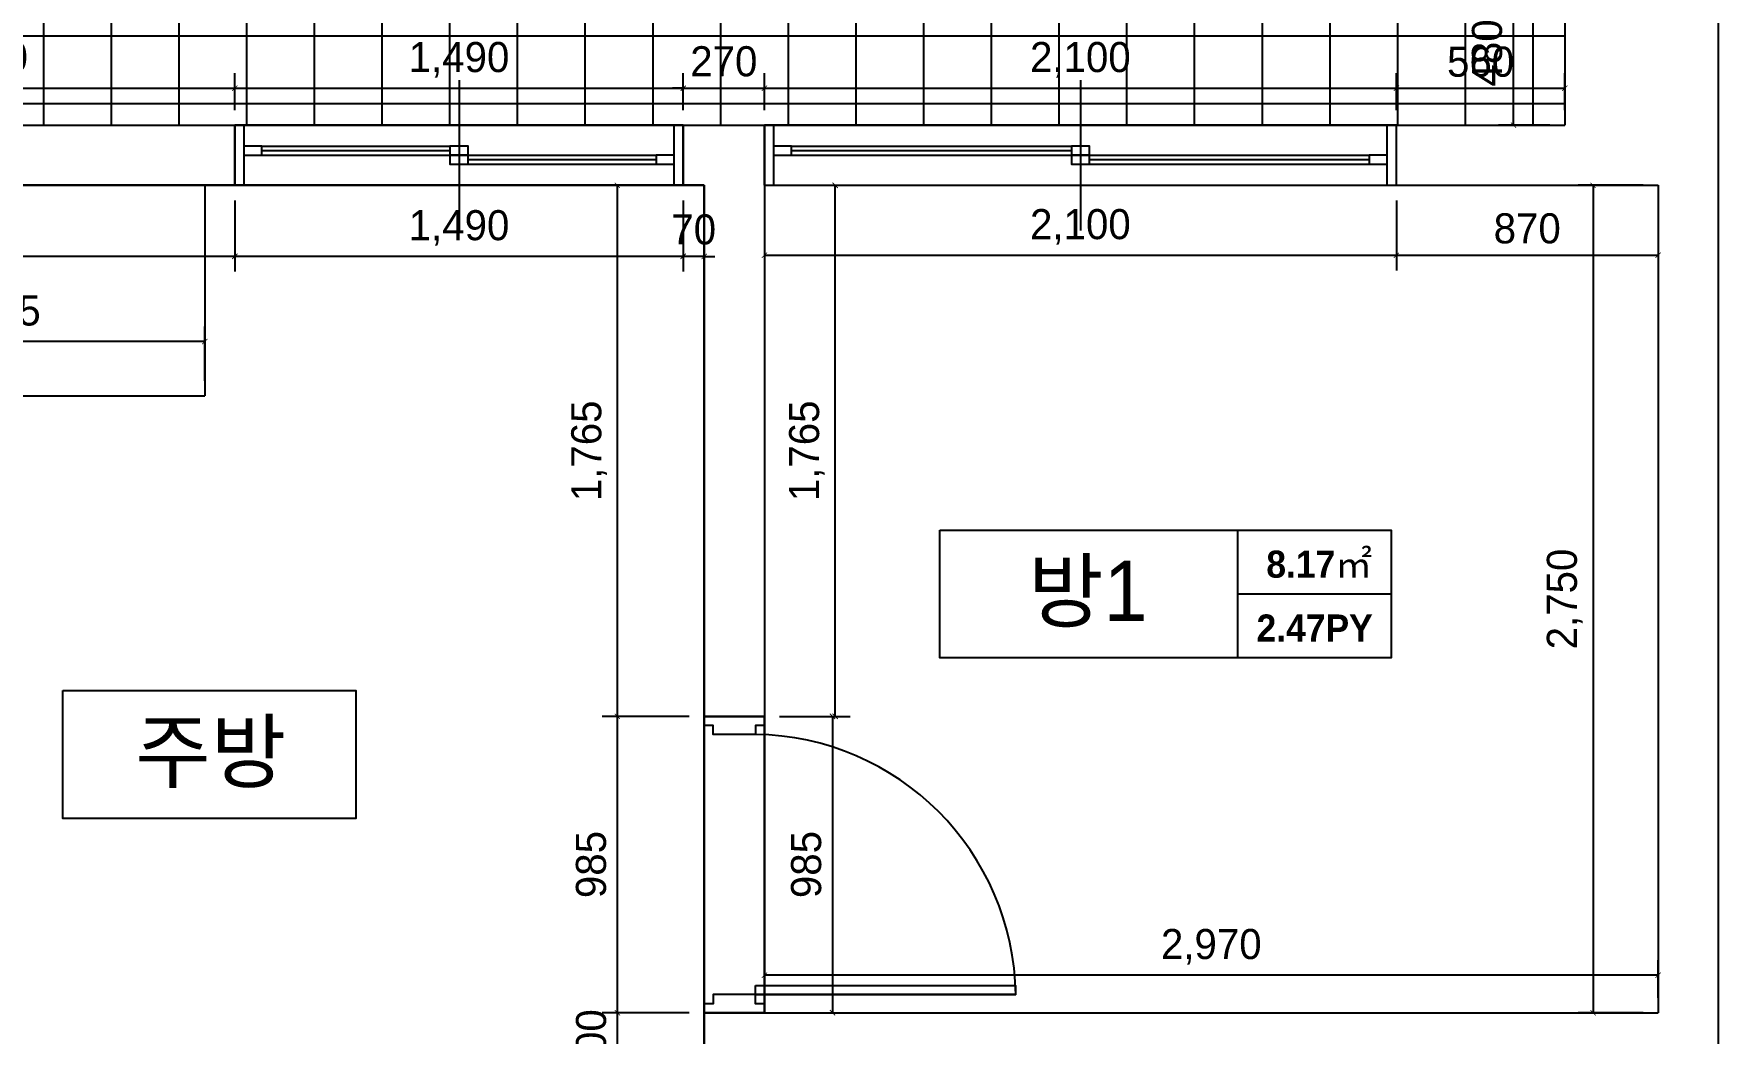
# Model space of a CAD drawing. Header units: inches. Extents: x 4138 to 127072, y -26315 to 43858.
# Drawn here: x 43270 to 48869, y 34425 to 37747 of the extents above; entities that cross this region are included whole.
import ezdxf
from ezdxf.enums import TextEntityAlignment as Align

# ---------------------------------------------------------------- set-up
doc = ezdxf.new("R2010")
doc.units = ezdxf.units.IN
doc.header["$LTSCALE"] = 50
doc.header["$MEASUREMENT"] = 0
for name, color, linetype in [('02-WAL', 2, 'Continuous'), ('03-TEXT', 3, 'Continuous'), ('04-WIN', 4, 'Continuous'), ('06-FUR', 6, 'Continuous'), ('07-DIM WAL', 5, 'Continuous'), ('08-HAT', 8, 'Continuous'), ('253', 253, 'Continuous'), ('도면층2', 2, 'Continuous'), ('도면층4', 4, 'Continuous'), ('도면층5', 5, 'Continuous')]:
    doc.layers.add(name, color=color, linetype=linetype)
doc.styles.add('넥슨고딕', font='')
doc.styles.add('마감재', font='stylu.ttf')
doc.styles.add('코레일둥고', font='Korail_Round_Gothic_Medium.ttf')
doc.styles.get('넥슨고딕').set_extended_font_data('NEXON Lv1 Gothic Bold', bold=True)
doc.dimstyles.new('벽치수 Copy of DIM-50', dxfattribs={"dimscale": 50, "dimtxt": 2, "dimasz": 0.7, "dimexe": 1, "dimexo": 1, "dimgap": 0.7, "dimtad": 1, "dimdec": 0, "dimzin": 1, "dimdsep": 46, "dimlunit": 6, "dimtxsty": '마감재', "dimblk": 'ARCHTICK', "dimcen": -0.09, "dimclrd": 256, "dimclre": 256, "dimclrt": 3, "dimadec": 0, "dimazin": 0, "dimtfac": 1, "dimtdec": 0, "dimtix": 1, "dimtmove": 2, "dimatfit": 0, "dimldrblk": 'ARCHTICK', "dimfxl": 1, "dimtolj": 1, "dimtzin": 0, "dimarcsym": 0})

# ---------------------------------------------------------------- blocks, each defined once
blk = doc.blocks.new('_ARCHTICK')
at = {"color": 0, "linetype": 'ByBlock', "const_width": 0.075}
blk.add_lwpolyline([(-0.25, -0.25), (0.25, 0.25)], dxfattribs=at)
blk = doc.blocks.new('*D122')
at = {"layer": '07-DIM WAL', "lineweight": -2, "transparency": 16777216}
for p, q in [((45448.9, 34493), (45160.1, 34493)), ((45210.1, 34493), (45210.1, 34528)), ((45210.1, 34293), (45210.1, 34493)), ((45448.9, 34293), (45160.1, 34293)), ((45210.1, 34293), (45210.1, 34258))]:
    blk.add_line(p, q, dxfattribs=at)
at = {"layer": 'Defpoints', "color": 0, "transparency": 16777216}
for p in [(45210.1, 34493), (45498.9, 34493), (45498.9, 34293)]:
    blk.add_point(p, dxfattribs=at)
at = {"layer": '07-DIM WAL', "lineweight": -2, "transparency": 16777216, "xscale": 35, "yscale": 35, "zscale": 35}
for p, rotation in [((45210.1, 34493), 270), ((45210.1, 34293), 90)]:
    blk.add_blockref('_ARCHTICK', p, dxfattribs=dict(at, rotation=rotation))
at = {"layer": '07-DIM WAL', "color": 3, "transparency": 16777216, "insert": (45123.3, 34393), "char_height": 100, "attachment_point": 5, "rotation": 90, "style": '마감재'}
blk.add_mtext('\\A1;200', dxfattribs=at)
blk = doc.blocks.new('*D123')
at = {"layer": '07-DIM WAL', "lineweight": -2, "transparency": 16777216}
for p, q in [((45448.9, 35478), (45160.1, 35478)), ((45210.1, 34493), (45210.1, 35478)), ((45448.9, 34493), (45160.1, 34493))]:
    blk.add_line(p, q, dxfattribs=at)
at = {"layer": 'Defpoints', "color": 0, "transparency": 16777216}
for p in [(45210.1, 35478), (45498.9, 35478), (45498.9, 34493)]:
    blk.add_point(p, dxfattribs=at)
at = {"layer": '07-DIM WAL', "lineweight": -2, "transparency": 16777216, "xscale": 35, "yscale": 35, "zscale": 35}
for p, rotation in [((45210.1, 35478), 90), ((45210.1, 34493), 270)]:
    blk.add_blockref('_ARCHTICK', p, dxfattribs=dict(at, rotation=rotation))
at = {"layer": '07-DIM WAL', "color": 3, "transparency": 16777216, "insert": (45123, 34985.5), "char_height": 100, "attachment_point": 5, "rotation": 90, "style": '마감재'}
blk.add_mtext('\\A1;985', dxfattribs=at)
blk = doc.blocks.new('*D124')
at = {"layer": '07-DIM WAL', "lineweight": -2, "transparency": 16777216}
for p, q in [((45448.9, 37243), (45160.1, 37243)), ((45210.1, 35478), (45210.1, 37243)), ((45448.9, 35478), (45160.1, 35478))]:
    blk.add_line(p, q, dxfattribs=at)
at = {"layer": 'Defpoints', "color": 0, "transparency": 16777216}
for p in [(45210.1, 37243), (45498.9, 37243), (45498.9, 35478)]:
    blk.add_point(p, dxfattribs=at)
at = {"layer": '07-DIM WAL', "lineweight": -2, "transparency": 16777216, "xscale": 35, "yscale": 35, "zscale": 35}
for p, rotation in [((45210.1, 37243), 90), ((45210.1, 35478), 270)]:
    blk.add_blockref('_ARCHTICK', p, dxfattribs=dict(at, rotation=rotation))
at = {"layer": '07-DIM WAL', "color": 3, "transparency": 16777216, "insert": (45116.1, 36360.5), "char_height": 100, "attachment_point": 5, "rotation": 90, "style": '마감재'}
blk.add_mtext('\\A1;1,765', dxfattribs=at)
blk = doc.blocks.new('*D125')
at = {"layer": '07-DIM WAL', "lineweight": -2, "transparency": 16777216}
for p, q in [((45428.9, 37193), (45428.9, 36956.9)), ((45498.9, 37193), (45498.9, 36956.9)), ((45428.9, 37006.9), (45393.9, 37006.9)), ((45498.9, 37006.9), (45428.9, 37006.9)), ((45498.9, 37006.9), (45533.9, 37006.9))]:
    blk.add_line(p, q, dxfattribs=at)
at = {"layer": 'Defpoints', "color": 0, "transparency": 16777216}
for p in [(45428.9, 37243), (45498.9, 37243), (45428.9, 37006.9)]:
    blk.add_point(p, dxfattribs=at)
at = {"layer": '07-DIM WAL', "lineweight": -2, "transparency": 16777216, "xscale": 35, "yscale": 35, "zscale": 35}
blk.add_blockref('_ARCHTICK', (45428.9, 37006.9), dxfattribs=at)
at = {"layer": '07-DIM WAL', "lineweight": -2, "transparency": 16777216, "xscale": 35, "yscale": 35, "zscale": 35, "rotation": 180}
blk.add_blockref('_ARCHTICK', (45498.9, 37006.9), dxfattribs=at)
at = {"layer": '07-DIM WAL', "color": 3, "transparency": 16777216, "insert": (45463.9, 37095.8), "char_height": 100, "attachment_point": 5, "style": '마감재'}
blk.add_mtext('\\A1;70', dxfattribs=at)
blk = doc.blocks.new('*D126')
at = {"layer": '07-DIM WAL', "lineweight": -2, "transparency": 16777216}
for p, q in [((43938.9, 37193), (43938.9, 36956.9)), ((45428.9, 37193), (45428.9, 36956.9)), ((45428.9, 37006.9), (43938.9, 37006.9))]:
    blk.add_line(p, q, dxfattribs=at)
at = {"layer": 'Defpoints', "color": 0, "transparency": 16777216}
for p in [(43938.9, 37243), (45428.9, 37243), (43938.9, 37006.9)]:
    blk.add_point(p, dxfattribs=at)
at = {"layer": '07-DIM WAL', "lineweight": -2, "transparency": 16777216, "xscale": 35, "yscale": 35, "zscale": 35, "rotation": 180}
blk.add_blockref('_ARCHTICK', (43938.9, 37006.9), dxfattribs=at)
at = {"layer": '07-DIM WAL', "lineweight": -2, "transparency": 16777216, "xscale": 35, "yscale": 35, "zscale": 35}
blk.add_blockref('_ARCHTICK', (45428.9, 37006.9), dxfattribs=at)
at = {"layer": '07-DIM WAL', "color": 3, "transparency": 16777216, "insert": (44683.9, 37101.2), "char_height": 100, "attachment_point": 5, "style": '마감재'}
blk.add_mtext('\\A1;1,490', dxfattribs=at)
blk = doc.blocks.new('*D127')
at = {"layer": '07-DIM WAL', "lineweight": -2, "transparency": 16777216}
for p, q in [((41738.9, 37193), (41738.9, 36956.9)), ((43938.9, 37193), (43938.9, 36956.9)), ((43938.9, 37006.9), (41738.9, 37006.9))]:
    blk.add_line(p, q, dxfattribs=at)
at = {"layer": 'Defpoints', "color": 0, "transparency": 16777216}
for p in [(41738.9, 37243), (43938.9, 37243), (41738.9, 37006.9)]:
    blk.add_point(p, dxfattribs=at)
at = {"layer": '07-DIM WAL', "lineweight": -2, "transparency": 16777216, "xscale": 35, "yscale": 35, "zscale": 35, "rotation": 180}
blk.add_blockref('_ARCHTICK', (41738.9, 37006.9), dxfattribs=at)
at = {"layer": '07-DIM WAL', "lineweight": -2, "transparency": 16777216, "xscale": 35, "yscale": 35, "zscale": 35}
blk.add_blockref('_ARCHTICK', (43938.9, 37006.9), dxfattribs=at)
at = {"layer": '07-DIM WAL', "color": 3, "transparency": 16777216, "insert": (42838.9, 37101.2), "char_height": 100, "attachment_point": 5, "style": '마감재'}
blk.add_mtext('\\A1;2,200', dxfattribs=at)
blk = doc.blocks.new('*D131')
at = {"layer": '07-DIM WAL', "lineweight": -2, "transparency": 16777216}
for p, q in [((42413.9, 36593), (42413.9, 36773.7)), ((43838.9, 36593), (43838.9, 36773.7)), ((43838.9, 36723.7), (42413.9, 36723.7))]:
    blk.add_line(p, q, dxfattribs=at)
at = {"layer": 'Defpoints', "color": 0, "transparency": 16777216}
for p in [(42413.9, 36723.7), (42413.9, 36543), (43838.9, 36543)]:
    blk.add_point(p, dxfattribs=at)
at = {"layer": '07-DIM WAL', "lineweight": -2, "transparency": 16777216, "xscale": 35, "yscale": 35, "zscale": 35, "rotation": 180}
blk.add_blockref('_ARCHTICK', (42413.9, 36723.7), dxfattribs=at)
at = {"layer": '07-DIM WAL', "lineweight": -2, "transparency": 16777216, "xscale": 35, "yscale": 35, "zscale": 35}
blk.add_blockref('_ARCHTICK', (43838.9, 36723.7), dxfattribs=at)
at = {"layer": '07-DIM WAL', "color": 3, "transparency": 16777216, "insert": (43126.4, 36817.7), "char_height": 100, "attachment_point": 5, "style": '마감재'}
blk.add_mtext('\\A1;1,425', dxfattribs=at)
blk = doc.blocks.new('*D133')
at = {"layer": '07-DIM WAL', "lineweight": -2, "transparency": 16777216}
for p, q in [((45698.9, 37193), (45698.9, 36960.4)), ((47798.9, 37193), (47798.9, 36960.4)), ((45698.9, 37010.4), (47798.9, 37010.4))]:
    blk.add_line(p, q, dxfattribs=at)
at = {"layer": 'Defpoints', "color": 0, "transparency": 16777216}
for p in [(45698.9, 37243), (47798.9, 37243), (47798.9, 37010.4)]:
    blk.add_point(p, dxfattribs=at)
at = {"layer": '07-DIM WAL', "lineweight": -2, "transparency": 16777216, "xscale": 35, "yscale": 35, "zscale": 35, "rotation": 180}
blk.add_blockref('_ARCHTICK', (45698.9, 37010.4), dxfattribs=at)
at = {"layer": '07-DIM WAL', "lineweight": -2, "transparency": 16777216, "xscale": 35, "yscale": 35, "zscale": 35}
blk.add_blockref('_ARCHTICK', (47798.9, 37010.4), dxfattribs=at)
at = {"layer": '07-DIM WAL', "color": 3, "transparency": 16777216, "insert": (46748.9, 37104.7), "char_height": 100, "attachment_point": 5, "style": '마감재'}
blk.add_mtext('\\A1;2,100', dxfattribs=at)
blk = doc.blocks.new('*D134')
at = {"layer": '07-DIM WAL', "lineweight": -2, "transparency": 16777216}
for p, q in [((47798.9, 37193), (47798.9, 36960.4)), ((48668.9, 37193), (48668.9, 36960.4)), ((47798.9, 37010.4), (48668.9, 37010.4))]:
    blk.add_line(p, q, dxfattribs=at)
at = {"layer": 'Defpoints', "color": 0, "transparency": 16777216}
for p in [(47798.9, 37243), (48668.9, 37243), (48668.9, 37010.4)]:
    blk.add_point(p, dxfattribs=at)
at = {"layer": '07-DIM WAL', "lineweight": -2, "transparency": 16777216, "xscale": 35, "yscale": 35, "zscale": 35, "rotation": 180}
blk.add_blockref('_ARCHTICK', (47798.9, 37010.4), dxfattribs=at)
at = {"layer": '07-DIM WAL', "lineweight": -2, "transparency": 16777216, "xscale": 35, "yscale": 35, "zscale": 35}
blk.add_blockref('_ARCHTICK', (48668.9, 37010.4), dxfattribs=at)
at = {"layer": '07-DIM WAL', "color": 3, "transparency": 16777216, "insert": (48233.9, 37099.3), "char_height": 100, "attachment_point": 5, "style": '마감재'}
blk.add_mtext('\\A1;870', dxfattribs=at)
blk = doc.blocks.new('*D135')
at = {"layer": '07-DIM WAL', "lineweight": -2, "transparency": 16777216}
for p, q in [((48618.9, 37243), (48402.7, 37243)), ((48452.7, 37243), (48452.7, 34493)), ((48618.9, 34493), (48402.7, 34493))]:
    blk.add_line(p, q, dxfattribs=at)
at = {"layer": 'Defpoints', "color": 0, "transparency": 16777216}
for p in [(48668.9, 37243), (48452.7, 34493), (48668.9, 34493)]:
    blk.add_point(p, dxfattribs=at)
at = {"layer": '07-DIM WAL', "lineweight": -2, "transparency": 16777216, "xscale": 35, "yscale": 35, "zscale": 35}
for p, rotation in [((48452.7, 37243), 90), ((48452.7, 34493), 270)]:
    blk.add_blockref('_ARCHTICK', p, dxfattribs=dict(at, rotation=rotation))
at = {"layer": '07-DIM WAL', "color": 3, "transparency": 16777216, "insert": (48358.3, 35868), "char_height": 100, "attachment_point": 5, "rotation": 90, "style": '마감재'}
blk.add_mtext('\\A1;2,750', dxfattribs=at)
blk = doc.blocks.new('*D136')
at = {"layer": '07-DIM WAL', "lineweight": -2, "transparency": 16777216}
for p, q in [((45698.9, 34543), (45698.9, 34667.6)), ((48668.9, 34543), (48668.9, 34667.6)), ((48668.9, 34617.6), (45698.9, 34617.6))]:
    blk.add_line(p, q, dxfattribs=at)
at = {"layer": 'Defpoints', "color": 0, "transparency": 16777216}
for p in [(45698.9, 34617.6), (45698.9, 34493), (48668.9, 34493)]:
    blk.add_point(p, dxfattribs=at)
at = {"layer": '07-DIM WAL', "lineweight": -2, "transparency": 16777216, "xscale": 35, "yscale": 35, "zscale": 35, "rotation": 180}
blk.add_blockref('_ARCHTICK', (45698.9, 34617.6), dxfattribs=at)
at = {"layer": '07-DIM WAL', "lineweight": -2, "transparency": 16777216, "xscale": 35, "yscale": 35, "zscale": 35}
blk.add_blockref('_ARCHTICK', (48668.9, 34617.6), dxfattribs=at)
at = {"layer": '07-DIM WAL', "color": 3, "transparency": 16777216, "insert": (47183.9, 34712), "char_height": 100, "attachment_point": 5, "style": '마감재'}
blk.add_mtext('\\A1;2,970', dxfattribs=at)
blk = doc.blocks.new('*D137')
at = {"layer": '07-DIM WAL', "lineweight": -2, "transparency": 16777216}
for p, q in [((45748.9, 37243), (45984, 37243)), ((45934, 35478), (45934, 37243)), ((45748.9, 35478), (45984, 35478))]:
    blk.add_line(p, q, dxfattribs=at)
at = {"layer": 'Defpoints', "color": 0, "transparency": 16777216}
for p in [(45698.9, 37243), (45934, 37243), (45698.9, 35478)]:
    blk.add_point(p, dxfattribs=at)
at = {"layer": '07-DIM WAL', "lineweight": -2, "transparency": 16777216, "xscale": 35, "yscale": 35, "zscale": 35}
for p, rotation in [((45934, 37243), 90), ((45934, 35478), 270)]:
    blk.add_blockref('_ARCHTICK', p, dxfattribs=dict(at, rotation=rotation))
at = {"layer": '07-DIM WAL', "color": 3, "transparency": 16777216, "insert": (45839.9, 36360.5), "char_height": 100, "attachment_point": 5, "rotation": 90, "style": '마감재'}
blk.add_mtext('\\A1;1,765', dxfattribs=at)
blk = doc.blocks.new('*D138')
at = {"layer": '07-DIM WAL', "lineweight": -2, "transparency": 16777216}
for p, q in [((45748.9, 35478), (45975.2, 35478)), ((45925.2, 35478), (45925.2, 34493)), ((45748.9, 34493), (45975.2, 34493))]:
    blk.add_line(p, q, dxfattribs=at)
at = {"layer": 'Defpoints', "color": 0, "transparency": 16777216}
for p in [(45698.9, 35478), (45698.9, 34493), (45925.2, 34493)]:
    blk.add_point(p, dxfattribs=at)
at = {"layer": '07-DIM WAL', "lineweight": -2, "transparency": 16777216, "xscale": 35, "yscale": 35, "zscale": 35}
for p, rotation in [((45925.2, 35478), 90), ((45925.2, 34493), 270)]:
    blk.add_blockref('_ARCHTICK', p, dxfattribs=dict(at, rotation=rotation))
at = {"layer": '07-DIM WAL', "color": 3, "transparency": 16777216, "insert": (45838, 34985.5), "char_height": 100, "attachment_point": 5, "rotation": 90, "style": '마감재'}
blk.add_mtext('\\A1;985', dxfattribs=at)
blk = doc.blocks.new('*D172')
at = {"layer": '07-DIM WAL', "lineweight": -2, "transparency": 16777216}
for p, q in [((42228.9, 37493), (42228.9, 37615.6)), ((43938.9, 37493), (43938.9, 37615.6)), ((42228.9, 37565.6), (43938.9, 37565.6))]:
    blk.add_line(p, q, dxfattribs=at)
at = {"layer": 'Defpoints', "color": 0, "transparency": 16777216}
for p in [(43938.9, 37565.6), (42228.9, 37443), (43938.9, 37443)]:
    blk.add_point(p, dxfattribs=at)
at = {"layer": '07-DIM WAL', "lineweight": -2, "transparency": 16777216, "xscale": 35, "yscale": 35, "zscale": 35, "rotation": 180}
blk.add_blockref('_ARCHTICK', (42228.9, 37565.6), dxfattribs=at)
at = {"layer": '07-DIM WAL', "lineweight": -2, "transparency": 16777216, "xscale": 35, "yscale": 35, "zscale": 35}
blk.add_blockref('_ARCHTICK', (43938.9, 37565.6), dxfattribs=at)
at = {"layer": '07-DIM WAL', "color": 3, "transparency": 16777216, "insert": (43083.9, 37660), "char_height": 100, "attachment_point": 5, "style": '마감재'}
blk.add_mtext('\\A1;1,710', dxfattribs=at)
blk = doc.blocks.new('*D173')
at = {"layer": '07-DIM WAL', "lineweight": -2, "transparency": 16777216}
for p, q in [((43938.9, 37493), (43938.9, 37615.6)), ((45428.9, 37493), (45428.9, 37615.6)), ((43938.9, 37565.6), (45428.9, 37565.6))]:
    blk.add_line(p, q, dxfattribs=at)
at = {"layer": 'Defpoints', "color": 0, "transparency": 16777216}
for p in [(45428.9, 37565.6), (43938.9, 37443), (45428.9, 37443)]:
    blk.add_point(p, dxfattribs=at)
at = {"layer": '07-DIM WAL', "lineweight": -2, "transparency": 16777216, "xscale": 35, "yscale": 35, "zscale": 35, "rotation": 180}
blk.add_blockref('_ARCHTICK', (43938.9, 37565.6), dxfattribs=at)
at = {"layer": '07-DIM WAL', "lineweight": -2, "transparency": 16777216, "xscale": 35, "yscale": 35, "zscale": 35}
blk.add_blockref('_ARCHTICK', (45428.9, 37565.6), dxfattribs=at)
at = {"layer": '07-DIM WAL', "color": 3, "transparency": 16777216, "insert": (44683.9, 37660), "char_height": 100, "attachment_point": 5, "style": '마감재'}
blk.add_mtext('\\A1;1,490', dxfattribs=at)
blk = doc.blocks.new('*D174')
at = {"layer": '07-DIM WAL', "lineweight": -2, "transparency": 16777216}
for p, q in [((45428.9, 37493), (45428.9, 37615.6)), ((45698.9, 37493), (45698.9, 37615.6)), ((45428.9, 37565.6), (45393.9, 37565.6)), ((45428.9, 37565.6), (45698.9, 37565.6)), ((45698.9, 37565.6), (45733.9, 37565.6))]:
    blk.add_line(p, q, dxfattribs=at)
at = {"layer": 'Defpoints', "color": 0, "transparency": 16777216}
for p in [(45698.9, 37565.6), (45428.9, 37443), (45698.9, 37443)]:
    blk.add_point(p, dxfattribs=at)
at = {"layer": '07-DIM WAL', "lineweight": -2, "transparency": 16777216, "xscale": 35, "yscale": 35, "zscale": 35}
blk.add_blockref('_ARCHTICK', (45428.9, 37565.6), dxfattribs=at)
at = {"layer": '07-DIM WAL', "lineweight": -2, "transparency": 16777216, "xscale": 35, "yscale": 35, "zscale": 35, "rotation": 180}
blk.add_blockref('_ARCHTICK', (45698.9, 37565.6), dxfattribs=at)
at = {"layer": '07-DIM WAL', "color": 3, "transparency": 16777216, "insert": (45563.9, 37654.6), "char_height": 100, "attachment_point": 5, "style": '마감재'}
blk.add_mtext('\\A1;270', dxfattribs=at)
blk = doc.blocks.new('*D175')
at = {"layer": '07-DIM WAL', "lineweight": -2, "transparency": 16777216}
for p, q in [((45698.9, 37493), (45698.9, 37615.6)), ((47798.9, 37493), (47798.9, 37615.6)), ((45698.9, 37565.6), (47798.9, 37565.6))]:
    blk.add_line(p, q, dxfattribs=at)
at = {"layer": 'Defpoints', "color": 0, "transparency": 16777216}
for p in [(47798.9, 37565.6), (45698.9, 37443), (47798.9, 37443)]:
    blk.add_point(p, dxfattribs=at)
at = {"layer": '07-DIM WAL', "lineweight": -2, "transparency": 16777216, "xscale": 35, "yscale": 35, "zscale": 35, "rotation": 180}
blk.add_blockref('_ARCHTICK', (45698.9, 37565.6), dxfattribs=at)
at = {"layer": '07-DIM WAL', "lineweight": -2, "transparency": 16777216, "xscale": 35, "yscale": 35, "zscale": 35}
blk.add_blockref('_ARCHTICK', (47798.9, 37565.6), dxfattribs=at)
at = {"layer": '07-DIM WAL', "color": 3, "transparency": 16777216, "insert": (46748.9, 37660), "char_height": 100, "attachment_point": 5, "style": '마감재'}
blk.add_mtext('\\A1;2,100', dxfattribs=at)
blk = doc.blocks.new('*D176')
at = {"layer": '07-DIM WAL', "lineweight": -2, "transparency": 16777216}
for p, q in [((47798.9, 37493), (47798.9, 37615.6)), ((48358.9, 37493), (48358.9, 37615.6)), ((47798.9, 37565.6), (48358.9, 37565.6))]:
    blk.add_line(p, q, dxfattribs=at)
at = {"layer": 'Defpoints', "color": 0, "transparency": 16777216}
for p in [(48358.9, 37565.6), (47798.9, 37443), (48358.9, 37443)]:
    blk.add_point(p, dxfattribs=at)
at = {"layer": '07-DIM WAL', "lineweight": -2, "transparency": 16777216, "xscale": 35, "yscale": 35, "zscale": 35, "rotation": 180}
blk.add_blockref('_ARCHTICK', (47798.9, 37565.6), dxfattribs=at)
at = {"layer": '07-DIM WAL', "lineweight": -2, "transparency": 16777216, "xscale": 35, "yscale": 35, "zscale": 35}
blk.add_blockref('_ARCHTICK', (48358.9, 37565.6), dxfattribs=at)
at = {"layer": '07-DIM WAL', "color": 3, "transparency": 16777216, "insert": (48078.9, 37653.2), "char_height": 100, "attachment_point": 5, "style": '마감재'}
blk.add_mtext('\\A1;560', dxfattribs=at)
blk = doc.blocks.new('*D177')
at = {"layer": '07-DIM WAL', "lineweight": -2, "transparency": 16777216}
for p, q in [((48308.9, 37923), (48138.3, 37923)), ((48188.3, 37443), (48188.3, 37923)), ((48308.9, 37443), (48138.3, 37443))]:
    blk.add_line(p, q, dxfattribs=at)
at = {"layer": 'Defpoints', "color": 0, "transparency": 16777216}
for p in [(48188.3, 37923), (48358.9, 37923), (48358.9, 37443)]:
    blk.add_point(p, dxfattribs=at)
at = {"layer": '07-DIM WAL', "lineweight": -2, "transparency": 16777216, "xscale": 35, "yscale": 35, "zscale": 35}
for p, rotation in [((48188.3, 37923), 90), ((48188.3, 37443), 270)]:
    blk.add_blockref('_ARCHTICK', p, dxfattribs=dict(at, rotation=rotation))
at = {"layer": '07-DIM WAL', "color": 3, "transparency": 16777216, "insert": (48100.7, 37683), "char_height": 100, "attachment_point": 5, "rotation": 90, "style": '마감재'}
blk.add_mtext('\\A1;480', dxfattribs=at)

msp = doc.modelspace()

# ---------------------------------------------------------------- hatches: boundary and pattern name
at = {"layer": '08-HAT'}
h = msp.add_hatch(dxfattribs=at)
h.set_pattern_fill('NET', color=256, scale=1800, angle=-90)
h.set_pattern_definition([(270, (35878.41, 82064.54), (225, -4e-14), []), (360, (35878.41, 82064.54), (6e-14, 225), [])])
h.paths.add_polyline_path([(41738.9, 38973), (41738.9, 37778), (42228.9, 37778), (42228.9, 37443), (48358.9, 37443), (48358.9, 37923), (48668.9, 37923), (48668.9, 38973)])

# ---------------------------------------------------------------- linework, layer by layer
at = {"layer": '02-WAL'}
for p, q in [((48868.9, 39173), (48868.9, 27045)), ((48358.9, 37923), (48358.9, 37443)), ((42228.9, 37443), (48358.9, 37443)), ((43938.9, 37443), (43938.9, 37243)), ((45428.9, 37443), (45428.9, 37243)), ((45698.9, 37443), (45698.9, 34493)), ((47798.9, 37243), (47798.9, 37443)), ((41738.9, 37243), (45498.9, 37243)), ((45498.9, 37243), (45498.9, 34293)), ((45698.9, 37243), (48668.9, 37243)), ((48668.9, 37243), (48668.9, 34493)), ((45498.9, 35478), (45698.9, 35478)), ((45498.9, 34493), (48668.9, 34493))]:
    msp.add_line(p, q, dxfattribs=at)
at = {"layer": '04-WIN'}
msp.add_line((46533.9, 34553), (45668.9, 34553), dxfattribs=at)
at = {"layer": '06-FUR'}
for p in [(43838.9, 37243), (42413.9, 36543)]:
    msp.add_line(p, (43838.9, 36543), dxfattribs=at)
at = {"layer": '07-DIM WAL'}
msp.add_lwpolyline([(45498.9, 37243), (41738.9, 37243), (41738.9, 34263), (37701.9, 34263), (37701.9, 32668), (38961.9, 32668), (38961.9, 27245), (44168.9, 27245), (44168.9, 33133), (45498.9, 33133), (45498.9, 37243)], dxfattribs=at)
at = {"layer": '253'}
for p, q in [((47272, 35672.5), (47272, 36097)), ((47272, 35884.8), (47781.6, 35884.8))]:
    msp.add_line(p, q, dxfattribs=at)
for points in [[(46281.6, 36097), (47781.6, 36097), (47781.6, 35672.5), (46281.6, 35672.5)], [(43367.4, 35563.5), (44340.8, 35563.5), (44340.8, 35138.9), (43367.4, 35138.9)]]:
    msp.add_lwpolyline(points, close=True, dxfattribs=at)
at = {"layer": '도면층2'}
for p, q in [((43938.9, 37243), (43938.9, 37443)), ((45428.9, 37243), (45428.9, 37443)), ((45698.9, 37243), (45698.9, 37443)), ((47798.9, 37243), (47798.9, 37443)), ((45698.9, 35478), (45498.9, 35478)), ((45698.9, 34493), (45498.9, 34493))]:
    msp.add_line(p, q, dxfattribs=at)
at = {"layer": '도면층4'}
for p, q in [((44683.9, 37593), (44683.9, 37093)), ((46748.9, 37593), (46748.9, 37093)), ((45428.9, 37443), (43938.9, 37443)), ((43938.9, 37443), (43938.9, 37243)), ((43968.9, 37443), (43968.9, 37243)), ((45398.9, 37243), (45398.9, 37443)), ((45428.9, 37243), (45428.9, 37443)), ((47798.9, 37443), (45698.9, 37443)), ((45698.9, 37443), (45698.9, 37243)), ((45728.9, 37443), (45728.9, 37243)), ((47768.9, 37243), (47768.9, 37443)), ((47798.9, 37243), (47798.9, 37443)), ((44653.9, 37358), (44028.9, 37358)), ((46718.9, 37358), (45788.9, 37358)), ((45338.9, 37328), (44713.9, 37328)), ((47708.9, 37328), (46778.9, 37328)), ((43938.9, 37243), (45428.9, 37243)), ((45698.9, 37243), (47798.9, 37243)), ((45498.9, 35478), (45498.9, 34493)), ((45698.9, 35478), (45498.9, 35478)), ((45698.9, 34493), (45698.9, 35478)), ((45668.9, 34583), (46533.9, 34583)), ((45668.9, 34553), (45668.9, 34583)), ((45668.9, 34553), (46534.4, 34553)), ((46534.4, 34553), (46534.4, 34583)), ((45498.9, 34493), (45698.9, 34493)), ((45698.9, 34493), (45498.9, 34493))]:
    msp.add_line(p, q, dxfattribs=at)
for points in [[(44028.9, 37343), (44028.9, 37373), (43968.9, 37373), (43968.9, 37343)], [(44713.9, 37343), (44713.9, 37373), (44653.9, 37373), (44653.9, 37343)], [(44713.9, 37313), (44713.9, 37343), (44653.9, 37343), (44653.9, 37313)], [(45398.9, 37313), (45398.9, 37343), (45338.9, 37343), (45338.9, 37313)], [(45788.9, 37343), (45788.9, 37373), (45728.9, 37373), (45728.9, 37343)], [(46778.9, 37343), (46778.9, 37373), (46718.9, 37373), (46718.9, 37343)], [(46778.9, 37313), (46778.9, 37343), (46718.9, 37343), (46718.9, 37313)], [(47768.9, 37313), (47768.9, 37343), (47708.9, 37343), (47708.9, 37313)]]:
    msp.add_lwpolyline(points, close=True, dxfattribs=at)
for points in [[(45698.9, 35478), (45698.9, 35448), (45668.9, 35448), (45668.9, 35418), (45528.9, 35418), (45528.9, 35448), (45498.9, 35448), (45498.9, 35478), (45698.9, 35478)], [(45698.9, 34493), (45698.9, 34523), (45668.9, 34523), (45668.9, 34553), (45528.9, 34553), (45528.9, 34523), (45498.9, 34523), (45498.9, 34493), (45698.9, 34493)]]:
    msp.add_lwpolyline(points, dxfattribs=at)
at = {"layer": '도면층5'}
for p, q in [((44028.9, 37373), (44653.9, 37373)), ((44028.9, 37343), (44653.9, 37343)), ((44713.9, 37343), (45338.9, 37343)), ((45788.9, 37373), (46718.9, 37373)), ((45788.9, 37343), (46718.9, 37343)), ((46778.9, 37343), (47708.9, 37343)), ((44713.9, 37313), (45338.9, 37313)), ((46778.9, 37313), (47708.9, 37313))]:
    msp.add_line(p, q, dxfattribs=at)
msp.add_arc((45657.5, 34541.6), 876.4, 0.7421, 89.2579, dxfattribs=at)

# ---------------------------------------------------------------- texts
at = {"layer": '03-TEXT'}
for s, height, style, p in [('방1', 200, '코레일둥고', (46773.3, 35794.9)), ('8.17㎡', 90, '넥슨고딕', (47542.8, 35938.9)), ('2.47PY', 90, '넥슨고딕', (47527.4, 35726.6)), ('주방', 200, '코레일둥고', (43859.1, 35261.4))]:
    msp.add_text(s, height=height, dxfattribs=dict(at, style=style)).set_placement(p, align=Align.CENTER)

# ---------------------------------------------------------------- dimensions: what is measured, and where the dimension line sits
at = {"layer": '07-DIM WAL'}
for base, p1, p2, picture, middle in [((48188.3, 37923), (48358.9, 37443), (48358.9, 37923), '*D177', (48100.7, 37683)), ((45210.1, 37243), (45498.9, 35478), (45498.9, 37243), '*D124', (45116.1, 36360.5)), ((45934, 37243), (45698.9, 35478), (45698.9, 37243), '*D137', (45839.9, 36360.5)), ((48452.7, 34493), (48668.9, 37243), (48668.9, 34493), '*D135', (48358.3, 35868)), ((45210.1, 35478), (45498.9, 34493), (45498.9, 35478), '*D123', (45123, 34985.5)), ((45925.2, 34493), (45698.9, 35478), (45698.9, 34493), '*D138', (45838, 34985.5)), ((45210.1, 34493), (45498.9, 34293), (45498.9, 34493), '*D122', (45123.3, 34393))]:
    dim = msp.add_linear_dim(base=base, p1=p1, p2=p2, angle=270, dimstyle='벽치수 Copy of DIM-50', dxfattribs=at)
    dim.commit()
    dim.dimension.update_dxf_attribs({"geometry": picture, "text_midpoint": middle})
for base, p1, p2, picture, middle in [((43938.9, 37565.6), (42228.9, 37443), (43938.9, 37443), '*D172', (43083.9, 37660)), ((45428.9, 37565.6), (43938.9, 37443), (45428.9, 37443), '*D173', (44683.9, 37660)), ((45698.9, 37565.6), (45428.9, 37443), (45698.9, 37443), '*D174', (45563.9, 37654.6)), ((47798.9, 37565.6), (45698.9, 37443), (47798.9, 37443), '*D175', (46748.9, 37660)), ((48358.9, 37565.6), (47798.9, 37443), (48358.9, 37443), '*D176', (48078.9, 37653.2)), ((41738.9, 37006.9), (43938.9, 37243), (41738.9, 37243), '*D127', (42838.9, 37101.2)), ((43938.9, 37006.9), (45428.9, 37243), (43938.9, 37243), '*D126', (44683.9, 37101.2)), ((45428.9, 37006.9), (45498.9, 37243), (45428.9, 37243), '*D125', (45463.9, 37095.8)), ((47798.9, 37010.4), (45698.9, 37243), (47798.9, 37243), '*D133', (46748.9, 37104.7)), ((48668.9, 37010.4), (47798.9, 37243), (48668.9, 37243), '*D134', (48233.9, 37099.3)), ((42413.9, 36723.7), (43838.9, 36543), (42413.9, 36543), '*D131', (43126.4, 36817.7)), ((45698.9, 34617.6), (48668.9, 34493), (45698.9, 34493), '*D136', (47183.9, 34712))]:
    dim = msp.add_linear_dim(base=base, p1=p1, p2=p2, dimstyle='벽치수 Copy of DIM-50', dxfattribs=at)
    dim.commit()
    dim.dimension.update_dxf_attribs({"geometry": picture, "text_midpoint": middle})

doc.saveas('drawing.dxf')
